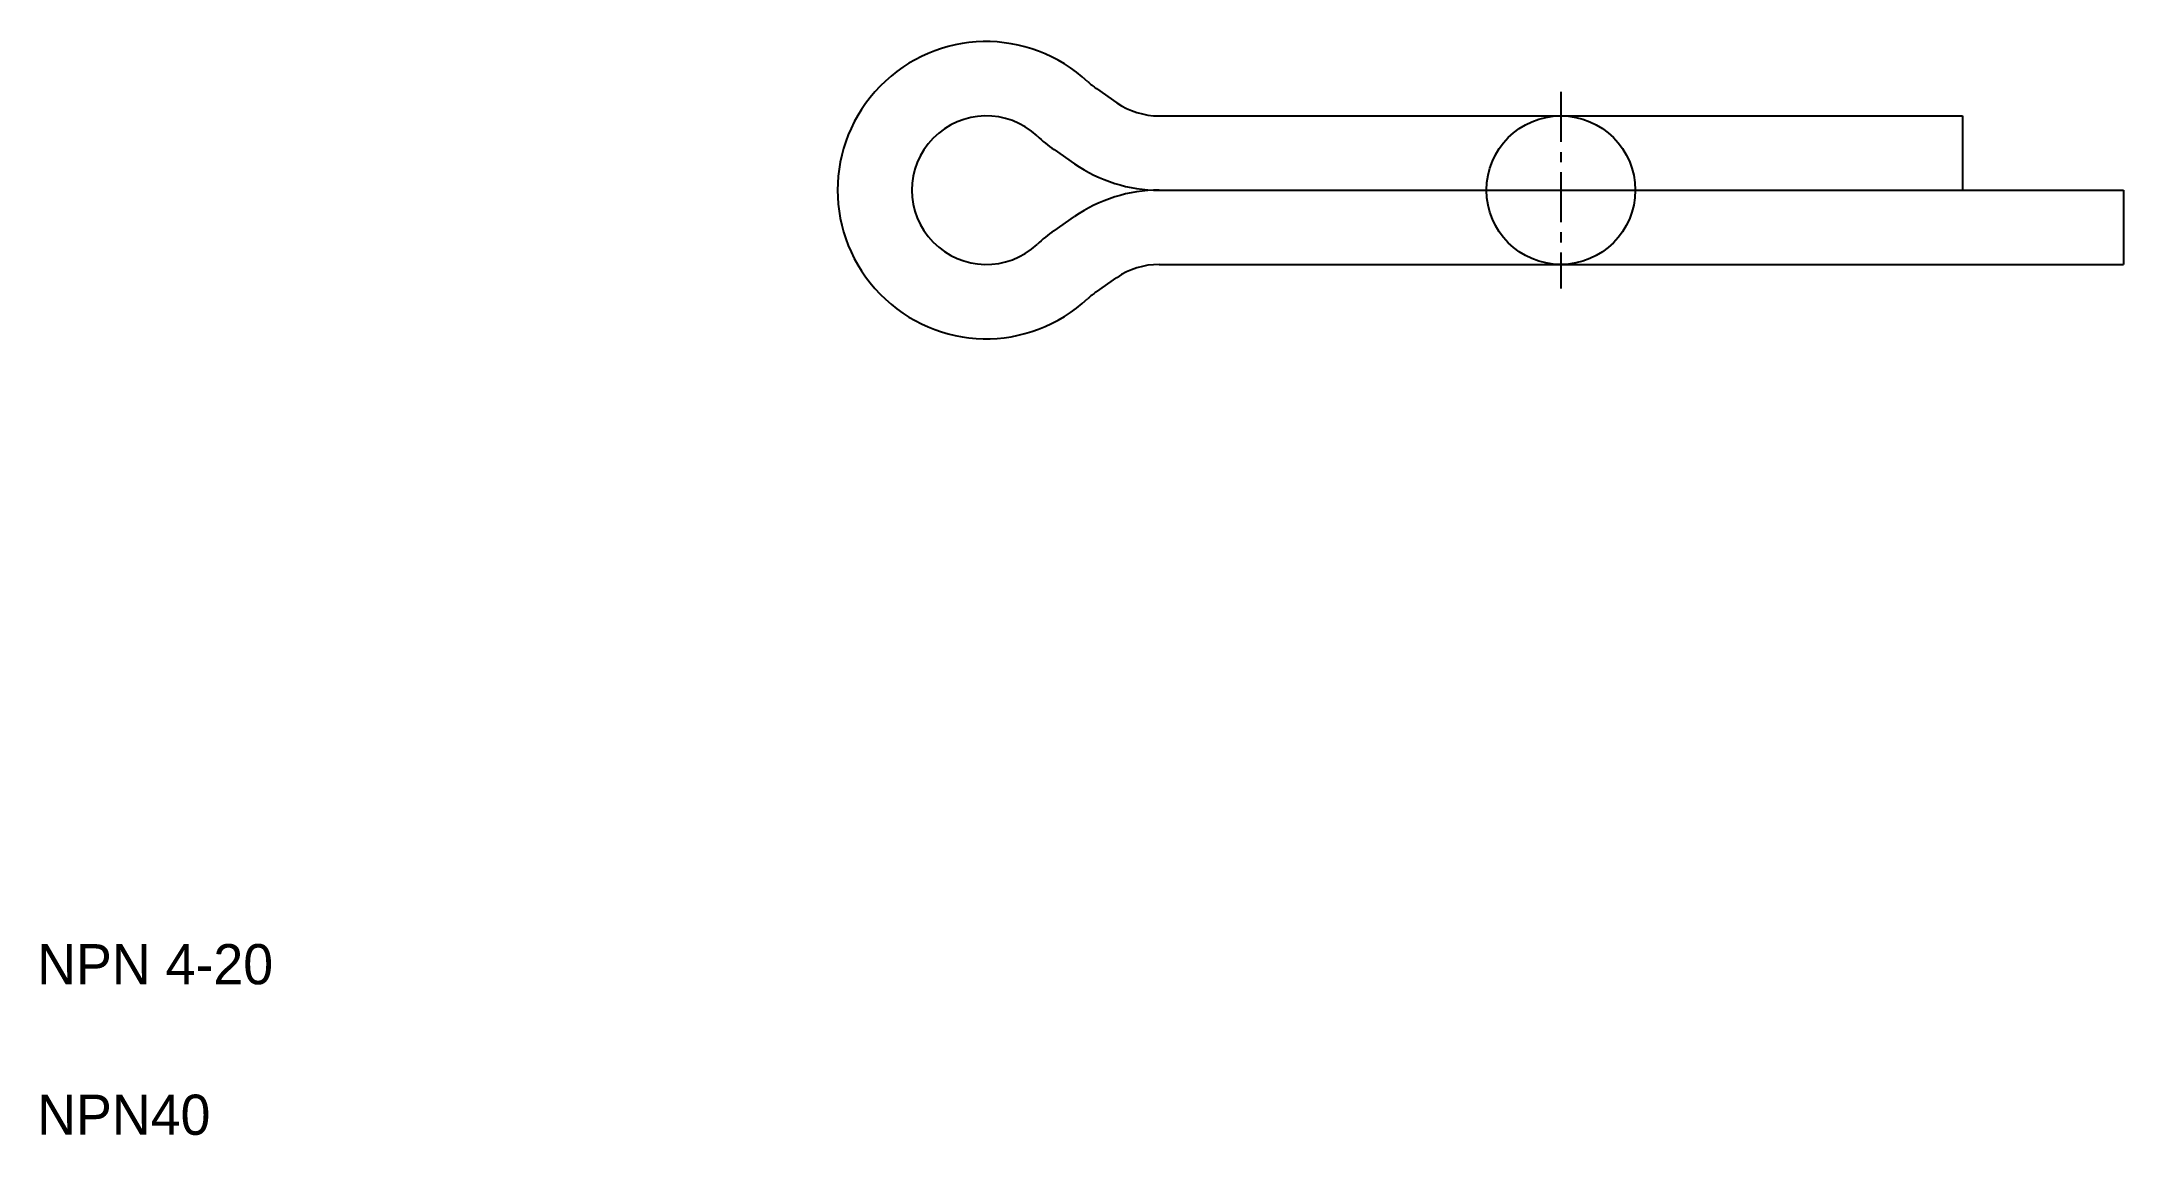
# Model space of a CAD drawing. Extents: x 2.6 to 54.4, y 2.5 to 29.7.
import ezdxf

# ---------------------------------------------------------------- set-up
doc = ezdxf.new("R2010")
doc.units = 0
doc.linetypes.add('CENTER', pattern=[2, 1.25, -0.25, 0.25, -0.25])
doc.layers.get('0').update_dxf_attribs({"linetype": 'CONTINUOUS'})
doc.layers.add('CENTER', color=1, linetype='CENTER')

msp = doc.modelspace()

# ---------------------------------------------------------------- linework, layer by layer
at = {"color": 7, "linetype": 'CONTINUOUS'}
for p, q in [((28.862, 28.558), (29.37, 28.206)), ((30.422, 27.877), (50.422, 27.877)), ((50.422, 27.877), (50.422, 26.027)), ((27.808, 27.037), (28.316, 26.686)), ((30.423, 26.027), (54.422, 26.027)), ((54.422, 26.027), (54.422, 24.177)), ((27.808, 25.017), (28.316, 25.369)), ((28.862, 23.496), (29.37, 23.848)), ((30.423, 24.177), (54.422, 24.177)), ((36.423, 24.177), (36.423, 24.177)), ((42.423, 24.177), (42.423, 24.177))]:
    msp.add_line(p, q, dxfattribs=at)
at = {"color": 3, "linetype": 'CONTINUOUS'}
msp.add_circle((40.422, 26.027), 1.85, dxfattribs=at)
at = {"color": 7, "linetype": 'CONTINUOUS'}
for centre, radius, start, end in [((26.122, 26.027), 3.7, 46.892, 313.108), ((29.915, 30.079), 1.85, 226.892, 235.2898), ((30.423, 29.727), 1.85, 235.2898, 270), ((26.122, 26.027), 1.85, 46.892, 313.108), ((29.915, 30.079), 3.7, 226.892, 235.2898), ((30.423, 29.727), 3.7, 235.2898, 270), ((30.423, 22.327), 3.7, 90, 124.7102), ((29.915, 21.975), 3.7, 124.7102, 133.108), ((30.423, 22.327), 1.85, 90, 124.7102), ((29.915, 21.975), 1.85, 124.7102, 133.108)]:
    msp.add_arc(centre, radius, start, end, dxfattribs=at)
at = {"layer": 'CENTER', "color": 1, "linetype": 'CENTER'}
msp.add_line((40.422, 28.477), (40.422, 23.577), dxfattribs=at)

# ---------------------------------------------------------------- texts
at = {"color": 7, "linetype": 'CONTINUOUS'}
for s, p in [('NPN 4-20', (2.5, 6.25)), ('NPN40', (2.5, 2.5))]:
    msp.add_text(s, height=1, dxfattribs=at).set_placement(p)

doc.saveas('drawing.dxf')
